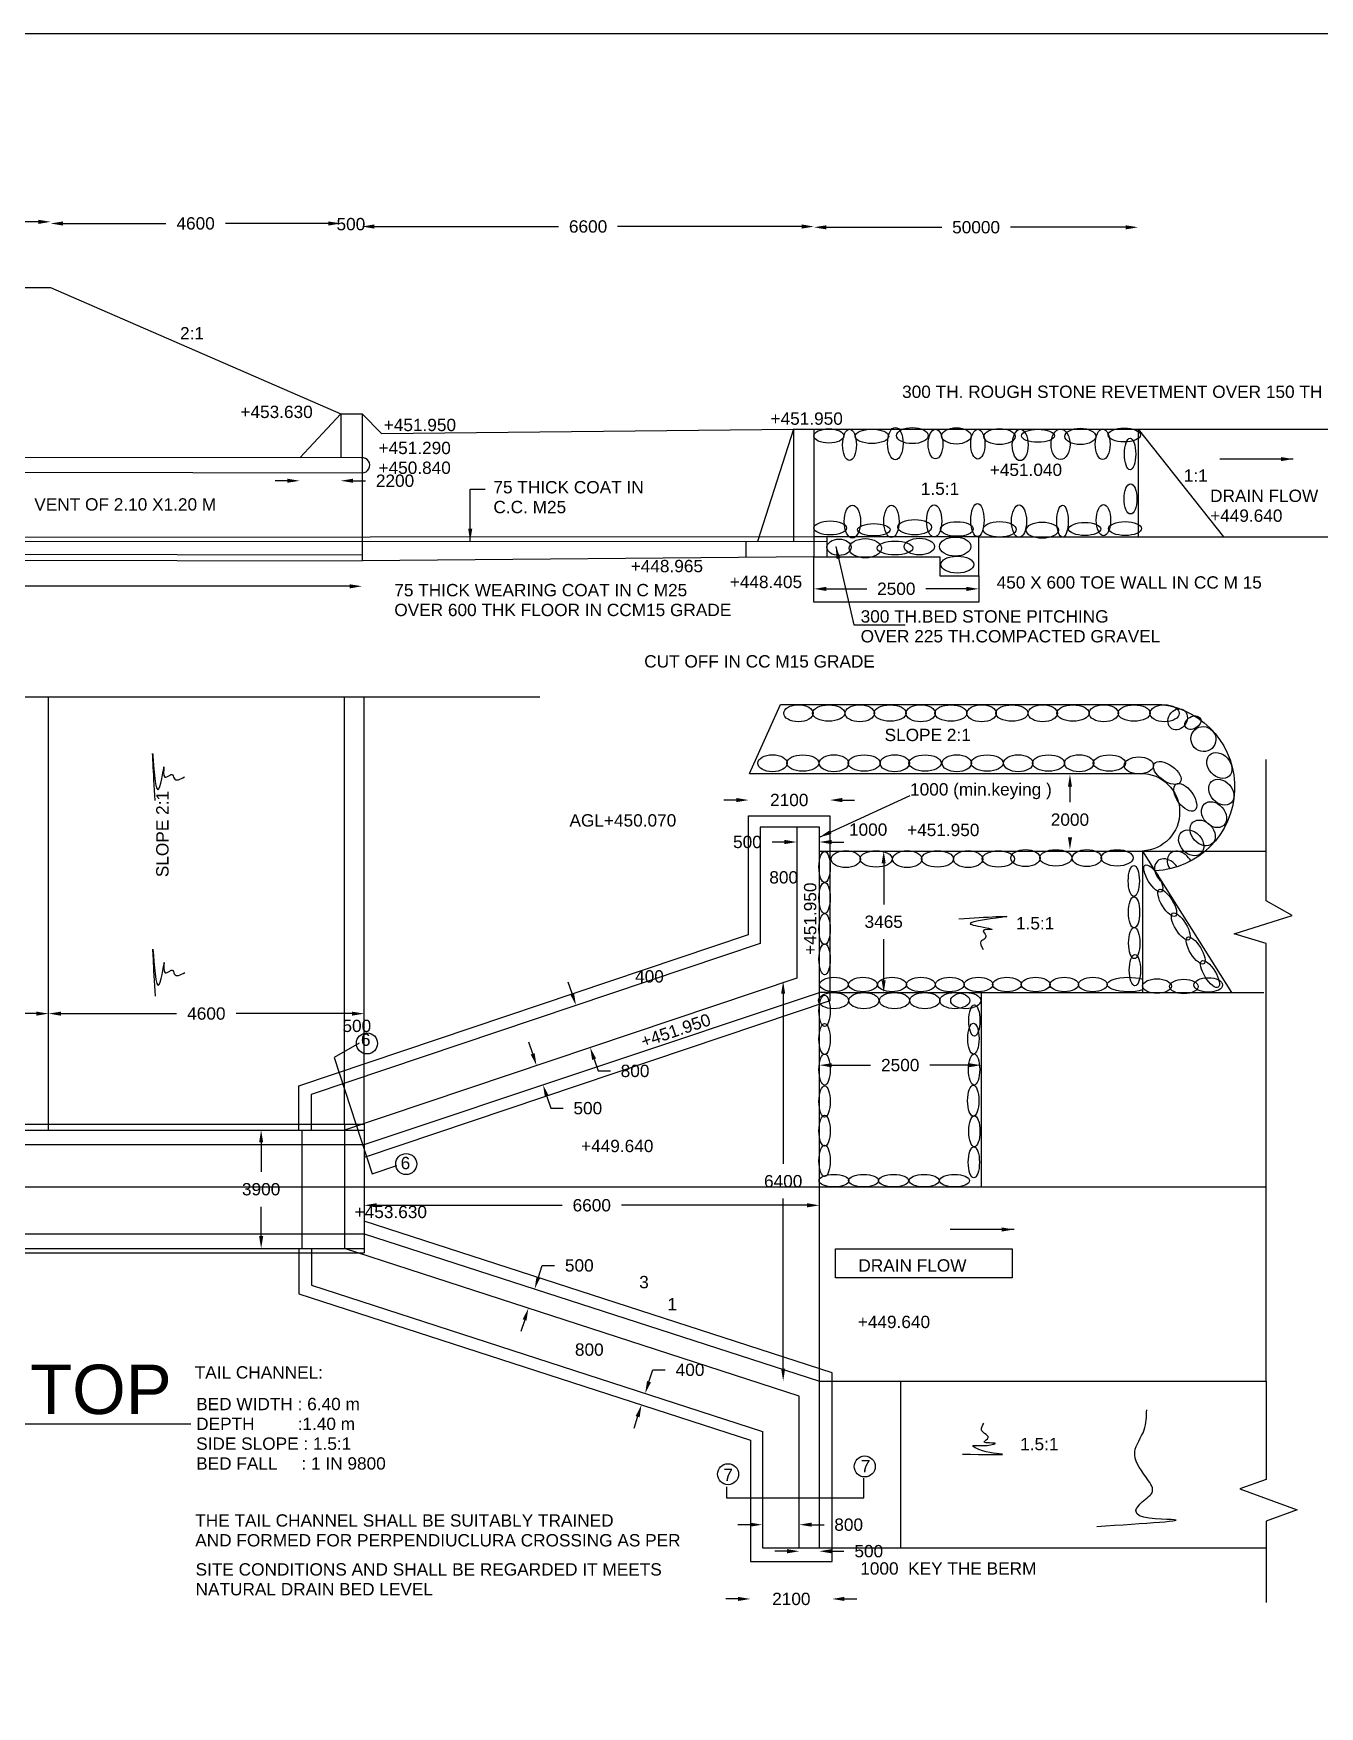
# Model space of a CAD drawing. Header units: inches. Extents: x 13 to 6403, y 6 to 3106.
# Drawn here: x 33.8 to 44.22, y 19.12 to 32.68 of the extents above; entities that cross this region are included whole.
import ezdxf

# ---------------------------------------------------------------- set-up
doc = ezdxf.new("R2010")
doc.units = ezdxf.units.IN
doc.header["$MEASUREMENT"] = 0
doc.styles.get("Standard").update_dxf_attribs({"font": 'arial.ttf', "height": 0.1})
doc.dimstyles.get("Standard").update_dxf_attribs({"dimtxt": 0.1, "dimasz": 0.1, "dimexe": 0.18, "dimexo": 0.0625, "dimgap": 0.09, "dimtad": 0, "dimtih": 1, "dimtoh": 1, "dimdec": 4, "dimzin": 0, "dimdsep": 46, "dimtxsty": 'Standard', "dimcen": 0, "dimse1": 1, "dimse2": 1, "dimadec": 0, "dimazin": 0, "dimtfac": 1, "dimtdec": 4, "dimtofl": 0, "dimtmove": 0, "dimatfit": 3, "dimfxl": 1, "dimtolj": 1, "dimtzin": 0, "dimarcsym": 0})

# ---------------------------------------------------------------- blocks, each defined once
blk = doc.blocks.new('*D58')
at = {"color": 0, "lineweight": -2, "transparency": 16777216}
for p, q in [((31.848, 24.734), (32.594, 24.734)), ((33.819, 24.734), (33.073, 24.734))]:
    blk.add_line(p, q, dxfattribs=at)
at = {"color": 0, "transparency": 16777216}
for points in [[(31.848, 24.75), (31.848, 24.717), (31.748, 24.734)], [(33.819, 24.75), (33.819, 24.717), (33.919, 24.734)]]:
    blk.add_solid(points, dxfattribs=at)
at = {"layer": 'Defpoints', "color": 0, "transparency": 16777216}
for p in [(31.748, 24.734), (33.919, 24.734), (33.919, 24.734)]:
    blk.add_point(p, dxfattribs=at)
at = {"color": 0, "transparency": 16777216, "insert": (32.833, 24.734), "char_height": 0.1, "attachment_point": 5}
blk.add_mtext('\\A1;8925', dxfattribs=at)
blk = doc.blocks.new('*D59')
at = {"color": 0, "lineweight": -2, "transparency": 16777216}
for p, q in [((34.019, 24.734), (34.957, 24.734)), ((36.378, 24.734), (35.439, 24.734))]:
    blk.add_line(p, q, dxfattribs=at)
at = {"color": 0, "transparency": 16777216}
for points in [[(34.019, 24.75), (34.019, 24.717), (33.919, 24.734)], [(36.378, 24.75), (36.378, 24.717), (36.478, 24.734)]]:
    blk.add_solid(points, dxfattribs=at)
at = {"layer": 'Defpoints', "color": 0, "transparency": 16777216}
for p in [(33.919, 24.734), (36.478, 24.734), (36.478, 24.734)]:
    blk.add_point(p, dxfattribs=at)
at = {"color": 0, "transparency": 16777216, "insert": (35.198, 24.734), "char_height": 0.1, "attachment_point": 5}
blk.add_mtext('\\A1;4600', dxfattribs=at)
blk = doc.blocks.new('*D60')
at = {"layer": 'Defpoints', "color": 0, "transparency": 16777216}
for p in [(36.317, 24.634), (36.478, 24.634), (36.478, 24.634)]:
    blk.add_point(p, dxfattribs=at)
at = {"color": 0, "transparency": 16777216, "insert": (36.418, 24.634), "char_height": 0.1, "attachment_point": 5}
blk.add_mtext('\\A1;500', dxfattribs=at)
blk = doc.blocks.new('*D61')
at = {"color": 0, "lineweight": -2, "transparency": 16777216}
for p, q in [((39.885, 26.125), (39.785, 26.125)), ((40.268, 26.125), (40.368, 26.125))]:
    blk.add_line(p, q, dxfattribs=at)
at = {"color": 0, "transparency": 16777216}
for points in [[(39.885, 26.142), (39.885, 26.108), (39.985, 26.125)], [(40.268, 26.142), (40.268, 26.108), (40.168, 26.125)]]:
    blk.add_solid(points, dxfattribs=at)
at = {"layer": 'Defpoints', "color": 0, "transparency": 16777216}
for p in [(39.985, 26.142), (40.168, 26.142), (40.168, 26.125)]:
    blk.add_point(p, dxfattribs=at)
at = {"color": 0, "transparency": 16777216, "insert": (39.585, 26.125), "char_height": 0.1, "attachment_point": 5}
blk.add_mtext('\\A1;500', dxfattribs=at)
blk = doc.blocks.new('*D62')
at = {"layer": 'Defpoints', "color": 0, "transparency": 16777216}
for p in [(39.69, 25.838), (39.985, 25.838), (39.985, 25.838)]:
    blk.add_point(p, dxfattribs=at)
at = {"color": 0, "transparency": 16777216, "insert": (39.879, 25.838), "char_height": 0.1, "attachment_point": 5}
blk.add_mtext('\\A1;800', dxfattribs=at)
blk = doc.blocks.new('*D63')
at = {"color": 0, "lineweight": -2, "transparency": 16777216}
for p, q in [((38.163, 24.896), (38.132, 24.99)), ((38.342, 24.364), (38.374, 24.269)), ((38.374, 24.269), (38.474, 24.269))]:
    blk.add_line(p, q, dxfattribs=at)
at = {"color": 0, "transparency": 16777216}
for points in [[(38.179, 24.901), (38.148, 24.89), (38.195, 24.801)], [(38.358, 24.37), (38.326, 24.359), (38.31, 24.459)]]:
    blk.add_solid(points, dxfattribs=at)
at = {"layer": 'Defpoints', "color": 0, "transparency": 16777216}
for p in [(38.195, 24.801), (38.31, 24.459), (38.31, 24.459)]:
    blk.add_point(p, dxfattribs=at)
at = {"color": 0, "transparency": 16777216, "insert": (38.674, 24.269), "char_height": 0.1, "attachment_point": 5}
blk.add_mtext('\\A1;800', dxfattribs=at)
blk = doc.blocks.new('*D64')
at = {"color": 0, "lineweight": -2, "transparency": 16777216}
for p, q in [((37.844, 24.408), (37.812, 24.503)), ((37.959, 24.062), (37.991, 23.967)), ((37.991, 23.967), (38.091, 23.967))]:
    blk.add_line(p, q, dxfattribs=at)
at = {"color": 0, "transparency": 16777216}
for points in [[(37.86, 24.413), (37.828, 24.403), (37.875, 24.313)], [(37.975, 24.067), (37.943, 24.057), (37.928, 24.157)]]:
    blk.add_solid(points, dxfattribs=at)
at = {"layer": 'Defpoints', "color": 0, "transparency": 16777216}
for p in [(37.875, 24.313), (37.928, 24.157), (37.928, 24.157)]:
    blk.add_point(p, dxfattribs=at)
at = {"color": 0, "transparency": 16777216, "insert": (38.291, 23.967), "char_height": 0.1, "attachment_point": 5}
blk.add_mtext('\\A1;500', dxfattribs=at)
blk = doc.blocks.new('*D65')
at = {"color": 0, "lineweight": -2, "transparency": 16777216}
for p, q in [((37.891, 22.597), (37.921, 22.692)), ((37.921, 22.692), (38.021, 22.692)), ((37.779, 22.251), (37.748, 22.156))]:
    blk.add_line(p, q, dxfattribs=at)
at = {"color": 0, "transparency": 16777216}
for points in [[(37.875, 22.602), (37.906, 22.592), (37.86, 22.502)], [(37.763, 22.256), (37.794, 22.246), (37.809, 22.346)]]:
    blk.add_solid(points, dxfattribs=at)
at = {"layer": 'Defpoints', "color": 0, "transparency": 16777216}
for p in [(37.86, 22.502), (37.86, 22.502), (37.809, 22.346)]:
    blk.add_point(p, dxfattribs=at)
at = {"color": 0, "transparency": 16777216, "insert": (38.222, 22.692), "char_height": 0.1, "attachment_point": 5}
blk.add_mtext('\\A1;500', dxfattribs=at)
blk = doc.blocks.new('*D66')
at = {"color": 0, "lineweight": -2, "transparency": 16777216}
for p, q in [((38.787, 21.75), (38.818, 21.846)), ((38.818, 21.846), (38.918, 21.846)), ((38.695, 21.467), (38.664, 21.371))]:
    blk.add_line(p, q, dxfattribs=at)
at = {"color": 0, "transparency": 16777216}
for points in [[(38.771, 21.756), (38.803, 21.745), (38.756, 21.655)], [(38.679, 21.472), (38.711, 21.461), (38.726, 21.562)]]:
    blk.add_solid(points, dxfattribs=at)
at = {"layer": 'Defpoints', "color": 0, "transparency": 16777216}
for p in [(38.756, 21.655), (38.756, 21.655), (38.726, 21.562)]:
    blk.add_point(p, dxfattribs=at)
at = {"color": 0, "transparency": 16777216, "insert": (39.12, 21.846), "char_height": 0.1, "attachment_point": 5}
blk.add_mtext('\\A1;400', dxfattribs=at)
blk = doc.blocks.new('*D67')
at = {"color": 0, "lineweight": -2, "transparency": 16777216}
for p, q in [((39.606, 20.591), (39.506, 20.591)), ((40.106, 20.591), (40.206, 20.591))]:
    blk.add_line(p, q, dxfattribs=at)
at = {"color": 0, "transparency": 16777216}
for points in [[(39.606, 20.608), (39.606, 20.575), (39.706, 20.591)], [(40.106, 20.608), (40.106, 20.575), (40.006, 20.591)]]:
    blk.add_solid(points, dxfattribs=at)
at = {"layer": 'Defpoints', "color": 0, "transparency": 16777216}
for p in [(39.706, 20.591), (40.006, 20.591), (40.006, 20.591)]:
    blk.add_point(p, dxfattribs=at)
at = {"color": 0, "transparency": 16777216, "insert": (40.406, 20.591), "char_height": 0.1, "attachment_point": 5}
blk.add_mtext('\\A1;800', dxfattribs=at)
blk = doc.blocks.new('*D68')
at = {"color": 0, "lineweight": -2, "transparency": 16777216}
for p, q in [((39.906, 20.376), (39.806, 20.376)), ((40.268, 20.376), (40.368, 20.376))]:
    blk.add_line(p, q, dxfattribs=at)
at = {"color": 0, "transparency": 16777216}
for points in [[(39.906, 20.393), (39.906, 20.359), (40.006, 20.376)], [(40.268, 20.393), (40.268, 20.359), (40.168, 20.376)]]:
    blk.add_solid(points, dxfattribs=at)
at = {"layer": 'Defpoints', "color": 0, "transparency": 16777216}
for p in [(40.006, 20.404), (40.168, 20.404), (40.168, 20.376)]:
    blk.add_point(p, dxfattribs=at)
at = {"color": 0, "transparency": 16777216, "insert": (40.569, 20.376), "char_height": 0.1, "attachment_point": 5}
blk.add_mtext('\\A1;500', dxfattribs=at)
blk = doc.blocks.new('*D69')
at = {"color": 0, "lineweight": -2, "transparency": 16777216}
for p, q in [((39.509, 19.989), (39.409, 19.989)), ((40.372, 19.989), (40.472, 19.989))]:
    blk.add_line(p, q, dxfattribs=at)
at = {"color": 0, "transparency": 16777216}
for points in [[(39.509, 20.006), (39.509, 19.973), (39.609, 19.989)], [(40.372, 20.006), (40.372, 19.973), (40.272, 19.989)]]:
    blk.add_solid(points, dxfattribs=at)
at = {"layer": 'Defpoints', "color": 0, "transparency": 16777216}
for p in [(39.609, 20.293), (40.272, 20.293), (40.272, 19.989)]:
    blk.add_point(p, dxfattribs=at)
at = {"color": 0, "transparency": 16777216, "insert": (39.941, 19.989), "char_height": 0.1, "attachment_point": 5}
blk.add_mtext('\\A1;2100', dxfattribs=at)
blk = doc.blocks.new('*D80')
at = {"color": 0, "lineweight": -2, "transparency": 16777216}
for p, q in [((40.268, 24.316), (40.584, 24.316)), ((41.379, 24.316), (41.064, 24.316))]:
    blk.add_line(p, q, dxfattribs=at)
at = {"color": 0, "transparency": 16777216}
for points in [[(40.268, 24.332), (40.268, 24.299), (40.168, 24.316)], [(41.379, 24.332), (41.379, 24.299), (41.479, 24.316)]]:
    blk.add_solid(points, dxfattribs=at)
at = {"layer": 'Defpoints', "color": 0, "transparency": 16777216}
for p in [(40.168, 24.316), (41.479, 24.316), (41.479, 24.316)]:
    blk.add_point(p, dxfattribs=at)
at = {"color": 0, "transparency": 16777216, "insert": (40.824, 24.316), "char_height": 0.1, "attachment_point": 5}
blk.add_mtext('\\A1;2500', dxfattribs=at)
blk = doc.blocks.new('*D81')
at = {"color": 0, "lineweight": -2, "transparency": 16777216}
for p, q in [((40.69, 25.952), (40.69, 25.619)), ((40.69, 25.004), (40.69, 25.337))]:
    blk.add_line(p, q, dxfattribs=at)
at = {"color": 0, "transparency": 16777216}
for points in [[(40.673, 25.952), (40.706, 25.952), (40.69, 26.052)], [(40.673, 25.004), (40.706, 25.004), (40.69, 24.904)]]:
    blk.add_solid(points, dxfattribs=at)
at = {"layer": 'Defpoints', "color": 0, "transparency": 16777216}
for p in [(40.692, 26.052), (40.69, 24.904), (40.692, 24.904)]:
    blk.add_point(p, dxfattribs=at)
at = {"color": 0, "transparency": 16777216, "insert": (40.69, 25.478), "char_height": 0.1, "attachment_point": 5}
blk.add_mtext('\\A1;3465', dxfattribs=at)
blk = doc.blocks.new('*D82')
at = {"layer": 'Defpoints', "color": 0, "transparency": 16777216}
for p in [(40.168, 26.244), (40.168, 26.052), (40.564, 26.052)]:
    blk.add_point(p, dxfattribs=at)
at = {"color": 0, "transparency": 16777216, "insert": (40.564, 26.225), "char_height": 0.1, "attachment_point": 5}
blk.add_mtext('\\A1;1000', dxfattribs=at)
blk = doc.blocks.new('*D83')
at = {"color": 0, "lineweight": -2, "transparency": 16777216}
for p, q in [((39.494, 26.465), (39.394, 26.465)), ((40.354, 26.465), (40.454, 26.465))]:
    blk.add_line(p, q, dxfattribs=at)
at = {"color": 0, "transparency": 16777216}
for points in [[(39.494, 26.482), (39.494, 26.448), (39.594, 26.465)], [(40.354, 26.482), (40.354, 26.448), (40.254, 26.465)]]:
    blk.add_solid(points, dxfattribs=at)
at = {"layer": 'Defpoints', "color": 0, "transparency": 16777216}
for p in [(40.254, 26.465), (39.594, 26.336), (40.254, 26.336)]:
    blk.add_point(p, dxfattribs=at)
at = {"color": 0, "transparency": 16777216, "insert": (39.924, 26.465), "char_height": 0.1, "attachment_point": 5}
blk.add_mtext('\\A1;2100', dxfattribs=at)
blk = doc.blocks.new('*D84')
at = {"color": 0, "lineweight": -2, "transparency": 16777216}
for p, q in [((40.224, 28.177), (40.552, 28.177)), ((41.361, 28.177), (41.032, 28.177))]:
    blk.add_line(p, q, dxfattribs=at)
at = {"color": 0, "transparency": 16777216}
for points in [[(40.224, 28.193), (40.224, 28.16), (40.124, 28.177)], [(41.361, 28.193), (41.361, 28.16), (41.461, 28.177)]]:
    blk.add_solid(points, dxfattribs=at)
at = {"layer": 'Defpoints', "color": 0, "transparency": 16777216}
for p in [(41.461, 28.177), (40.124, 28.07), (41.461, 28.07)]:
    blk.add_point(p, dxfattribs=at)
at = {"color": 0, "transparency": 16777216, "insert": (40.792, 28.177), "char_height": 0.1, "attachment_point": 5}
blk.add_mtext('\\A1;2500', dxfattribs=at)
blk = doc.blocks.new('*D85')
at = {"color": 0, "lineweight": -2, "transparency": 16777216}
for p, q in [((35.855, 29.053), (35.755, 29.053)), ((36.388, 29.053), (36.488, 29.053))]:
    blk.add_line(p, q, dxfattribs=at)
at = {"color": 0, "transparency": 16777216}
for points in [[(35.855, 29.07), (35.855, 29.037), (35.955, 29.053)], [(36.388, 29.07), (36.388, 29.037), (36.288, 29.053)]]:
    blk.add_solid(points, dxfattribs=at)
at = {"layer": 'Defpoints', "color": 0, "transparency": 16777216}
for p in [(35.955, 29.24), (36.288, 29.24), (36.288, 29.053)]:
    blk.add_point(p, dxfattribs=at)
at = {"color": 0, "transparency": 16777216, "insert": (36.728, 29.053), "char_height": 0.1, "attachment_point": 5}
blk.add_mtext('\\A1;2200', dxfattribs=at)
blk = doc.blocks.new('*D100')
at = {"color": 0, "lineweight": -2, "transparency": 16777216}
for p, q in [((31.423, 31.152), (32.389, 31.152)), ((33.835, 31.152), (32.869, 31.152))]:
    blk.add_line(p, q, dxfattribs=at)
at = {"color": 0, "transparency": 16777216}
for points in [[(31.423, 31.169), (31.423, 31.135), (31.323, 31.152)], [(33.835, 31.169), (33.835, 31.135), (33.935, 31.152)]]:
    blk.add_solid(points, dxfattribs=at)
at = {"layer": 'Defpoints', "color": 0, "transparency": 16777216}
for p in [(33.935, 31.152), (31.323, 30.614), (33.935, 30.62)]:
    blk.add_point(p, dxfattribs=at)
at = {"color": 0, "transparency": 16777216, "insert": (32.629, 31.152), "char_height": 0.1, "attachment_point": 5}
blk.add_mtext('\\A1;8925', dxfattribs=at)
blk = doc.blocks.new('*D101')
at = {"color": 0, "lineweight": -2, "transparency": 16777216}
for p, q in [((34.035, 31.139), (34.87, 31.139)), ((36.188, 31.139), (35.353, 31.139))]:
    blk.add_line(p, q, dxfattribs=at)
at = {"color": 0, "transparency": 16777216}
for points in [[(34.035, 31.155), (34.035, 31.122), (33.935, 31.139)], [(36.188, 31.155), (36.188, 31.122), (36.288, 31.139)]]:
    blk.add_solid(points, dxfattribs=at)
at = {"layer": 'Defpoints', "color": 0, "transparency": 16777216}
for p in [(36.288, 31.139), (33.935, 30.62), (36.288, 29.595)]:
    blk.add_point(p, dxfattribs=at)
at = {"color": 0, "transparency": 16777216, "insert": (35.111, 31.139), "char_height": 0.1, "attachment_point": 5}
blk.add_mtext('\\A1;4600', dxfattribs=at)
blk = doc.blocks.new('*D102')
at = {"layer": 'Defpoints', "color": 0, "transparency": 16777216}
for p in [(36.461, 31.133), (36.288, 29.595), (36.461, 29.595)]:
    blk.add_point(p, dxfattribs=at)
at = {"color": 0, "transparency": 16777216, "insert": (36.37, 31.133), "char_height": 0.1, "attachment_point": 5}
blk.add_mtext('\\A1;500', dxfattribs=at)
blk = doc.blocks.new('*D103')
at = {"color": 0, "lineweight": -2, "transparency": 16777216}
for p, q in [((36.561, 31.114), (38.053, 31.114)), ((40.024, 31.114), (38.532, 31.114))]:
    blk.add_line(p, q, dxfattribs=at)
at = {"color": 0, "transparency": 16777216}
for points in [[(36.561, 31.131), (36.561, 31.097), (36.461, 31.114)], [(40.024, 31.131), (40.024, 31.097), (40.124, 31.114)]]:
    blk.add_solid(points, dxfattribs=at)
at = {"layer": 'Defpoints', "color": 0, "transparency": 16777216}
for p in [(40.124, 31.114), (36.461, 29.595), (40.124, 29.47)]:
    blk.add_point(p, dxfattribs=at)
at = {"color": 0, "transparency": 16777216, "insert": (38.293, 31.114), "char_height": 0.1, "attachment_point": 5}
blk.add_mtext('\\A1;6600', dxfattribs=at)
blk = doc.blocks.new('*D104')
at = {"color": 0, "lineweight": -2, "transparency": 16777216}
for p, q in [((40.224, 31.108), (41.161, 31.108)), ((42.653, 31.108), (41.717, 31.108))]:
    blk.add_line(p, q, dxfattribs=at)
at = {"color": 0, "transparency": 16777216}
for points in [[(40.224, 31.124), (40.224, 31.091), (40.124, 31.108)], [(42.653, 31.124), (42.653, 31.091), (42.753, 31.108)]]:
    blk.add_solid(points, dxfattribs=at)
at = {"layer": 'Defpoints', "color": 0, "transparency": 16777216}
for p in [(42.753, 31.108), (40.124, 29.47), (42.753, 29.47)]:
    blk.add_point(p, dxfattribs=at)
at = {"color": 0, "transparency": 16777216, "insert": (41.439, 31.108), "char_height": 0.1, "attachment_point": 5}
blk.add_mtext('\\A1;50000', dxfattribs=at)
blk = doc.blocks.new('*D114')
at = {"color": 0, "lineweight": -2, "transparency": 16777216}
for p, q in [((20.067, 28.198), (27.934, 28.198)), ((36.361, 28.198), (28.495, 28.198))]:
    blk.add_line(p, q, dxfattribs=at)
at = {"color": 0, "transparency": 16777216}
for points in [[(20.067, 28.214), (20.067, 28.181), (19.967, 28.198)], [(36.361, 28.214), (36.361, 28.181), (36.461, 28.198)]]:
    blk.add_solid(points, dxfattribs=at)
at = {"layer": 'Defpoints', "color": 0, "transparency": 16777216}
for p in [(19.967, 28.393), (36.461, 28.45), (36.461, 28.198)]:
    blk.add_point(p, dxfattribs=at)
at = {"color": 0, "transparency": 16777216, "insert": (28.214, 28.198), "char_height": 0.1, "attachment_point": 5}
blk.add_mtext('\\A1;49185', dxfattribs=at)
blk = doc.blocks.new('*D124')
at = {"color": 0, "lineweight": -2, "transparency": 16777216}
for p, q in [((35.642, 23.69), (35.642, 23.451)), ((35.642, 22.93), (35.642, 23.169))]:
    blk.add_line(p, q, dxfattribs=at)
at = {"color": 0, "transparency": 16777216}
for points in [[(35.626, 23.69), (35.659, 23.69), (35.642, 23.79)], [(35.626, 22.93), (35.659, 22.93), (35.642, 22.83)]]:
    blk.add_solid(points, dxfattribs=at)
at = {"layer": 'Defpoints', "color": 0, "transparency": 16777216}
for p in [(35.733, 23.79), (35.642, 22.83), (35.733, 22.83)]:
    blk.add_point(p, dxfattribs=at)
at = {"color": 0, "transparency": 16777216, "insert": (35.642, 23.31), "char_height": 0.1, "attachment_point": 5}
blk.add_mtext('\\A1;3900', dxfattribs=at)
blk = doc.blocks.new('*D125')
at = {"layer": 'Defpoints', "color": 0, "transparency": 16777216}
for p in [(38.668, 25.063), (38.697, 24.97), (38.791, 24.97)]:
    blk.add_point(p, dxfattribs=at)
at = {"color": 0, "transparency": 16777216, "insert": (38.791, 25.035), "char_height": 0.1, "attachment_point": 5}
blk.add_mtext('\\A1;400', dxfattribs=at)
blk = doc.blocks.new('*D127')
at = {"color": 0, "lineweight": -2, "transparency": 16777216}
for p, q in [((39.875, 24.895), (39.875, 23.516)), ((39.875, 21.856), (39.875, 23.234))]:
    blk.add_line(p, q, dxfattribs=at)
at = {"color": 0, "transparency": 16777216}
for points in [[(39.858, 24.895), (39.891, 24.895), (39.875, 24.995)], [(39.858, 21.856), (39.891, 21.856), (39.875, 21.756)]]:
    blk.add_solid(points, dxfattribs=at)
at = {"layer": 'Defpoints', "color": 0, "transparency": 16777216}
for p in [(39.906, 24.995), (39.875, 21.756), (39.906, 21.756)]:
    blk.add_point(p, dxfattribs=at)
at = {"color": 0, "transparency": 16777216, "insert": (39.875, 23.375), "char_height": 0.1, "attachment_point": 5}
blk.add_mtext('\\A1;6400', dxfattribs=at)
blk = doc.blocks.new('*D128')
at = {"color": 0, "lineweight": -2, "transparency": 16777216}
for p, q in [((36.578, 23.18), (38.084, 23.18)), ((40.068, 23.18), (38.563, 23.18))]:
    blk.add_line(p, q, dxfattribs=at)
at = {"color": 0, "transparency": 16777216}
for points in [[(36.578, 23.197), (36.578, 23.163), (36.478, 23.18)], [(40.068, 23.197), (40.068, 23.163), (40.168, 23.18)]]:
    blk.add_solid(points, dxfattribs=at)
at = {"layer": 'Defpoints', "color": 0, "transparency": 16777216}
for p in [(36.478, 23.33), (40.168, 23.33), (40.168, 23.18)]:
    blk.add_point(p, dxfattribs=at)
at = {"color": 0, "transparency": 16777216, "insert": (38.323, 23.18), "char_height": 0.1, "attachment_point": 5}
blk.add_mtext('\\A1;6600', dxfattribs=at)
blk = doc.blocks.new('*D129')
at = {"color": 0, "lineweight": -2, "transparency": 16777216}
for p, q in [((42.2, 26.573), (42.2, 26.447)), ((42.2, 26.163), (42.2, 26.165))]:
    blk.add_line(p, q, dxfattribs=at)
at = {"color": 0, "transparency": 16777216}
for points in [[(42.184, 26.573), (42.217, 26.573), (42.2, 26.673)], [(42.184, 26.163), (42.217, 26.163), (42.2, 26.063)]]:
    blk.add_solid(points, dxfattribs=at)
at = {"layer": 'Defpoints', "color": 0, "transparency": 16777216}
for p in [(42.176, 26.673), (42.169, 26.063), (42.2, 26.063)]:
    blk.add_point(p, dxfattribs=at)
at = {"color": 0, "transparency": 16777216, "insert": (42.2, 26.306), "char_height": 0.1, "attachment_point": 5}
blk.add_mtext('\\A1;2000', dxfattribs=at)
blk = doc.blocks.new('*D132')
at = {"layer": 'Defpoints', "color": 0, "transparency": 16777216}
for p in [(38.346, 22.172), (38.234, 21.825), (38.242, 21.822)]:
    blk.add_point(p, dxfattribs=at)
at = {"color": 0, "transparency": 16777216, "insert": (38.303, 22.01), "char_height": 0.1, "attachment_point": 5}
blk.add_mtext('\\A1;800', dxfattribs=at)

msp = doc.modelspace()

# ---------------------------------------------------------------- linework, layer by layer
at = {"color": 0}
for points in [[(59.86272, 5.61483), (12.95865, 5.61483), (12.95865, 32.67904), (59.86272, 32.67904)], [(40.29929, 22.82688), (41.73112, 22.82688), (41.73112, 22.5921), (40.29929, 22.5921)]]:
    msp.add_lwpolyline(points, close=True, dxfattribs=at)
for points in [[(23.77083, 30.63233), (25.78048, 29.26951), (29.27023, 29.26951), (31.32315, 30.614), (31.51054, 30.71362), (31.61212, 30.71362), (31.75913, 30.6203), (33.93489, 30.6203), (36.28813, 29.59531), (36.46083, 29.59531), (36.61904, 29.43634), (39.95814, 29.47013), (40.12428, 29.47013), (44.41776, 29.47013), (44.41776, 29.62424)], [(41.46072, 28.59978), (40.12428, 28.59978), (18.5327, 28.58314), (18.5327, 29.34414), (16.68881, 29.34414), (16.19241, 30.11048), (13.34148, 30.11048)], [(36.28808, 29.59531), (35.95505, 29.23988)], [(36.28813, 29.59531), (36.28808, 29.23983)], [(36.46083, 29.59531), (36.46094, 28.40495)], [(39.95814, 29.47013), (39.66776, 28.56038)], [(39.95814, 29.47013), (39.95823, 28.56041)], [(40.12428, 29.47013), (40.12428, 28.43704), (41.14487, 28.43704), (41.14487, 28.28327), (41.46072, 28.28327), (41.46072, 28.59978), (44.41199, 28.59978)], [(42.75281, 29.47013), (42.75281, 28.59978)], [(42.75281, 29.47013), (43.44631, 28.59978)], [(40.22937, 28.56043), (19.96743, 28.55861)], [(39.5717, 28.56037), (39.57171, 28.43699)], [(40.22937, 28.59978), (40.22937, 28.43704)], [(36.46094, 28.44983), (19.96743, 28.47848)], [(19.96744, 28.43509), (36.46094, 28.40495)], [(40.12428, 28.43704), (36.46094, 28.40495)], [(41.46072, 28.28327), (41.46072, 28.07004), (40.12428, 28.07004), (40.12428, 28.43704)], [(18.83087, 27.30057), (22.86327, 27.30057), (22.94783, 27.05596), (23.09431, 27.52224), (23.17435, 27.30057), (24.59093, 27.30057), (24.67356, 27.05139), (24.84517, 27.51398), (24.91932, 27.30057), (27.17768, 27.30057), (27.26796, 27.0396), (27.43489, 27.50541), (27.51783, 27.30057), (32.8719, 27.30057), (32.96458, 27.04566), (33.12875, 27.51571), (33.20165, 27.30057), (37.90286, 27.30057)], [(33.91873, 23.79048), (33.91873, 27.30057)], [(36.31713, 23.8391), (36.31713, 27.30057)], [(36.47793, 23.8391), (36.47793, 27.30057)], [(43.79212, 21.75497), (43.79212, 25.30284), (43.53103, 25.38188), (44.00149, 25.52888), (43.79212, 25.64814), (43.79212, 26.79443)], [(35.94851, 23.79048), (35.94851, 24.14739), (39.5937, 25.37476), (39.5937, 26.33584), (40.25388, 26.33584), (40.25388, 24.90398), (40.16839, 24.90398)], [(40.16839, 22.28328), (40.16839, 26.24397), (39.68961, 26.24397), (39.68961, 25.30341), (36.04885, 24.07897), (36.04885, 23.79048)], [(39.98537, 26.24397), (39.98537, 25.02125), (36.31713, 23.79048)], [(40.16839, 26.05189), (43.79212, 26.05189)], [(42.78829, 26.05189), (42.78829, 24.90398)], [(42.78829, 26.05189), (43.5105, 24.90398)], [(36.47793, 23.67327), (40.16839, 24.90398)], [(40.25388, 24.90398), (40.25388, 24.83824), (36.47793, 23.56883)], [(40.25388, 24.90398), (43.77223, 24.90398)], [(41.47908, 24.90398), (41.47908, 23.33038)], [(36.43642, 24.49541), (36.23372, 24.37929), (36.54255, 23.43626), (36.74368, 23.50213)], [(19.95864, 23.79048), (19.95864, 23.8391), (36.47793, 23.8391)], [(20.38925, 23.79048), (36.47793, 23.79048)], [(35.97161, 23.79048), (35.97161, 22.83005)], [(36.31713, 23.8391), (36.31713, 22.83005)], [(36.47793, 23.8391), (36.47793, 22.79533)], [(19.95864, 23.67327), (36.47793, 23.67327)], [(14.09443, 23.33038), (43.78532, 23.33038)], [(19.95864, 22.94905), (36.47793, 22.94905)], [(35.94839, 22.83005), (35.94839, 22.46136), (39.60943, 21.27542), (39.60943, 20.2925), (40.27202, 20.2925), (40.27202, 21.82085), (36.47793, 23.05215)], [(36.47793, 22.94905), (40.16839, 21.75497), (43.79212, 21.75497), (43.79212, 20.95665), (43.5783, 20.88262), (44.04267, 20.71144), (43.79212, 20.61845), (43.79212, 19.96137)], [(19.95864, 22.79533), (36.47793, 22.79533)], [(20.38892, 22.83005), (36.47793, 22.83005)], [(36.05166, 22.83005), (36.05166, 22.53193), (39.70647, 21.34718), (39.70647, 20.40433), (40.93195, 20.40433)], [(40.00582, 20.40433), (40.00582, 21.63332), (36.31713, 22.83005)], [(40.16839, 20.40433), (40.16839, 22.28328)], [(40.82702, 21.75497), (40.82702, 20.40433)], [(39.41487, 20.89731), (39.41487, 20.80959), (40.52832, 20.80959), (40.52832, 20.96755)], [(40.93195, 20.40433), (43.79212, 20.40433)]]:
    msp.add_lwpolyline(points, dxfattribs=at)
for points in [[(23.64271, 30.63233), (23.64271, 30.61012), (23.74442, 30.61012), (25.75582, 29.24142), (19.97929, 29.2678, 1.01499296), (19.98049, 29.15059), (36.46156, 29.11772, 1.04934446), (36.45592, 29.23981), (25.75582, 29.24142)], [(39.6006, 26.6815), (39.85435, 27.24083), (42.94524, 27.24083, -0.91471033), (42.88975, 25.89063, -0.92104512)], [(39.6006, 26.6815), (42.77464, 26.6815, -0.9785417), (42.78829, 26.05189, 46.09659013)]]:
    msp.add_lwpolyline(points, format="xyb", dxfattribs=at)
for centre in [(36.50025, 24.4924), (36.81829, 23.51447), (39.42809, 21.00052), (40.53621, 21.06304)]:
    msp.add_circle(centre, 0.08526, dxfattribs=at)
for centre, major_axis, ratio in [((40.24533, 29.41652), (-0.12105, 0), 0.47958989), ((40.41267, 29.34378), (0, 0.12635), 0.44088307), ((40.5947, 29.41342), (-0.13555, 0), 0.4307789), ((40.78424, 29.35486), (0, 0.13101), 0.48040919), ((40.92245, 29.41908), (-0.12921, 0), 0.50248756), ((41.10984, 29.3502), (0, 0.11993), 0.49660502), ((41.27926, 29.41675), (-0.11987, 0), 0.54953875), ((41.45313, 29.34956), (0, 0.12057), 0.47795735), ((41.62891, 29.41154), (-0.12635, 0), 0.51158267), ((41.79693, 29.34317), (0, 0.12696), 0.50427638), ((41.94093, 29.41787), (-0.13372, 0), 0.39414699), ((42.12351, 29.34851), (0, 0.12331), 0.62500732), ((42.28421, 29.41273), (-0.126, 0), 0.52040816), ((42.46549, 29.34915), (0, 0.12395), 0.4874982), ((42.64034, 29.42429), (-0.13114, 0), 0.43137255), ((42.68791, 29.26951), (0, 0.12781), 0.35679358), ((42.69095, 28.90591), (0, 0.1221), 0.43012685), ((40.43596, 28.72227), (0, 0.13313), 0.49701509), ((40.7527, 28.72375), (0, 0.13153), 0.47321447), ((41.09901, 28.72694), (0, 0.13153), 0.46669962), ((41.45009, 28.73491), (0, 0.13472), 0.3964551), ((41.78717, 28.72532), (0, 0.13153), 0.46668498), ((42.13985, 28.72532), (0, 0.12994), 0.36196831), ((42.47179, 28.73329), (0, 0.12675), 0.45911591), ((40.25642, 28.67045), (0.13166, 0), 0.43021056), ((40.61066, 28.65599), (-0.13246, 0), 0.37357438), ((40.94181, 28.67671), (0.13645, 0), 0.45568724), ((41.28413, 28.66237), (-0.13246, 0), 0.44576559), ((41.62997, 28.65915), (0.13485, 0), 0.46740555), ((41.97548, 28.65277), (-0.13086, 0), 0.5000614), ((42.32019, 28.66234), (0.13086, 0), 0.40239484), ((42.64721, 28.66557), (0.13391, 0), 0.41986986), ((40.32807, 28.51381), (-0.0983, 0), 0.67350609), ((40.5407, 28.50579), (-0.13039, 0), 0.6000493), ((40.78142, 28.5078), (-0.14444, 0), 0.3888178), ((40.97901, 28.51982), (-0.12337, 0), 0.54471439), ((41.26988, 28.51982), (-0.12739, 0), 0.60625749), ((41.28693, 28.37353), (-0.13441, 0), 0.50738327), ((39.99836, 27.16818), (-0.11889, 0), 0.57975128), ((40.24391, 27.16991), (-0.13009, 0), 0.50994441), ((40.49633, 27.16818), (-0.11889, 0), 0.57975128), ((40.74188, 27.16991), (-0.13009, 0), 0.50994441), ((40.98956, 27.16818), (-0.11889, 0), 0.57975128), ((41.23511, 27.16991), (-0.13009, 0), 0.50994441), ((41.48408, 27.16818), (-0.11889, 0), 0.57975128), ((41.72963, 27.16991), (-0.13009, 0), 0.50994441), ((41.97922, 27.16818), (-0.11889, 0), 0.57975128), ((42.22477, 27.16991), (-0.13009, 0), 0.50994441), ((42.47452, 27.16818), (-0.11889, 0), 0.57975128), ((42.72007, 27.16991), (-0.13009, 0), 0.50994441), ((42.96732, 27.16818), (-0.11889, 0), 0.57975128), ((43.0733, 27.11926), (0.04738, 0.0766), 0.81967299), ((43.1965, 27.09258), (0.06031, 0.03443), 0.71050201), ((43.28179, 26.95916), (-0.07007, 0.07547), 0.97036223), ((43.41201, 26.74499), (-0.07847, 0.08652), 0.75680221), ((39.78837, 26.76321), (-0.11889, 0), 0.57975128), ((40.03391, 26.76493), (-0.13009, 0), 0.50994441), ((40.28634, 26.76321), (-0.11889, 0), 0.57975128), ((40.53188, 26.76493), (-0.13009, 0), 0.50994441), ((40.77957, 26.76321), (-0.11889, 0), 0.57975128), ((41.02511, 26.76493), (-0.13009, 0), 0.50994441), ((41.28282, 26.76321), (-0.11889, 0), 0.57975128), ((41.52837, 26.76493), (-0.13009, 0), 0.50994441), ((41.78079, 26.76321), (-0.11889, 0), 0.57975128), ((42.02634, 26.76493), (-0.13009, 0), 0.50994441), ((42.27402, 26.76321), (-0.11889, 0), 0.57975128), ((42.51957, 26.76493), (-0.13009, 0), 0.50994441), ((42.75862, 26.74587), (-0.11889, 0), 0.57975128), ((42.98867, 26.68476), (-0.10573, 0.0758), 0.50994441), ((43.13498, 26.48683), (-0.07585, 0.10569), 0.50994441), ((43.42747, 26.52882), (-0.07847, 0.08652), 0.75680221), ((43.36874, 26.34663), (-0.07847, 0.08652), 0.75680221), ((43.276, 26.1984), (-0.07847, 0.08652), 0.75680221), ((43.18327, 26.11812), (-0.07847, 0.08652), 0.75680221), ((40.21045, 25.92243), (0, 0.12618), 0.35999771), ((40.38286, 25.98636), (-0.11889, 0), 0.57975128), ((40.6284, 25.98808), (-0.13009, 0), 0.50994441), ((40.88083, 25.98636), (-0.11889, 0), 0.57975128), ((41.12638, 25.98808), (-0.13009, 0), 0.50994441), ((41.37406, 25.98636), (-0.11889, 0), 0.57975128), ((41.6196, 25.98808), (-0.13009, 0), 0.50994441), ((41.83958, 25.99472), (-0.11889, 0), 0.57975128), ((42.08513, 25.99645), (-0.13009, 0), 0.50994441), ((42.33755, 25.99472), (-0.11889, 0), 0.57975128), ((42.5831, 25.99645), (-0.13009, 0), 0.50994441), ((42.71796, 25.80941), (0, 0.12618), 0.35999771), ((42.87552, 25.82956), (-0.06608, 0.10749), 0.35999771), ((40.21045, 25.67152), (0, 0.12618), 0.35999771), ((42.71973, 25.55486), (0, 0.12618), 0.35999771), ((42.98876, 25.63158), (-0.06608, 0.10749), 0.35999771), ((40.21045, 25.41966), (0, 0.12618), 0.35999771), ((43.09867, 25.44003), (-0.06608, 0.10749), 0.35999771), ((42.7215, 25.30562), (0, 0.12618), 0.35999771), ((43.21897, 25.24558), (-0.06608, 0.10749), 0.35999771), ((40.21045, 25.17452), (0, 0.12618), 0.35999771), ((42.7268, 25.08599), (0, 0.12618), 0.35999771), ((43.33576, 25.05467), (-0.06608, 0.10749), 0.35999771), ((40.28647, 24.96964), (-0.11636, 0), 0.50486845), ((40.52148, 24.96964), (-0.11636, 0), 0.50486845), ((40.75759, 24.96964), (-0.11636, 0), 0.50486845), ((40.99145, 24.96964), (-0.11636, 0), 0.50486845), ((41.22567, 24.96964), (-0.11636, 0), 0.50486845), ((41.45841, 24.96964), (-0.11636, 0), 0.50486845), ((41.68928, 24.96964), (-0.11636, 0), 0.50486845), ((41.92202, 24.96964), (-0.11636, 0), 0.50486845), ((42.15397, 24.96964), (-0.11636, 0), 0.50486845), ((42.38558, 24.96964), (-0.11636, 0), 0.50486845), ((42.90578, 24.95726), (-0.11636, 0), 0.50486845), ((43.12341, 24.95373), (-0.11636, 0), 0.50486845), ((43.32158, 24.96611), (-0.11636, 0), 0.50486845), ((40.28313, 24.83924), (-0.12229, 0), 0.53531769), ((40.21045, 24.75655), (0, 0.12618), 0.35999771), ((40.52895, 24.83924), (-0.12229, 0), 0.53531769), ((40.77724, 24.83924), (-0.12229, 0), 0.53531769), ((41.02306, 24.83924), (-0.12229, 0), 0.53531769), ((41.26641, 24.83924), (-0.12229, 0), 0.53531769), ((41.35534, 24.83924), (-0.12229, 0), 0.53531769), ((41.42505, 24.67784), (0, 0.12618), 0.35999771), ((40.21045, 24.52767), (0, 0.12618), 0.35999771), ((41.41779, 24.53102), (0, 0.12618), 0.35999771), ((40.21045, 24.28034), (0, 0.12618), 0.35999771), ((41.42324, 24.28088), (0, 0.12618), 0.35999771), ((40.21045, 24.02193), (0, 0.12618), 0.35999771), ((41.41597, 24.0282), (0, 0.12618), 0.35999771), ((40.21045, 23.78451), (0, 0.12618), 0.35999771), ((41.42505, 23.77987), (0, 0.12618), 0.35999771), ((40.21045, 23.54087), (0, 0.12618), 0.35999771), ((41.42086, 23.52846), (0, 0.12618), 0.35999771), ((40.28689, 23.37996), (-0.12137, 0), 0.41714664), ((40.5272, 23.37996), (-0.12137, 0), 0.41714664), ((40.77019, 23.37996), (-0.12137, 0), 0.41714664), ((41.01782, 23.37996), (-0.12137, 0), 0.41714664), ((41.26453, 23.37996), (-0.12137, 0), 0.41714664)]:
    msp.add_ellipse(centre, major_axis=major_axis, ratio=ratio, dxfattribs=at)
for centre, start_param, end_param in [((43.09054, 25.94519), 4.36002419, 7.62453656), ((42.98854, 25.88342), 4.50465841, 8.09249235)]:
    msp.add_ellipse(centre, major_axis=(-0.07847, 0.08652), ratio=0.75680221, start_param=start_param, end_param=end_param, dxfattribs=at)
at = {"color": 0, "extrusion": (0, 0, -1)}
msp.add_ellipse((42.67399, 24.96964), major_axis=(0.17123, 0), ratio=0.34309447, start_param=0.83984135, end_param=5.44334396, dxfattribs=at)
at = {"color": 0}
for points in [[(34.78209, 26.46165), (34.76409, 26.82129), (34.81408, 26.55556), (34.85407, 26.72938), (34.86141, 26.65021), (34.89982, 26.66431), (34.91942, 26.67293), (34.93589, 26.64159), (35.02212, 26.65256)], [(41.2993, 25.50286), (41.6728, 25.51757), (41.39032, 25.46273), (41.52286, 25.4293), (41.56837, 25.41592), (41.49742, 25.40522), (41.51751, 25.36644), (41.50545, 25.33702), (41.47868, 25.31963), (41.49742, 25.2541)], [(34.78444, 24.87593), (34.76644, 25.23557), (34.81643, 24.96984), (34.85642, 25.14366), (34.86375, 25.06449), (34.90217, 25.07859), (34.92177, 25.08721), (34.93823, 25.05587), (35.02447, 25.06684)], [(42.4172, 20.57732), (43.02042, 20.63224), (42.73542, 20.70503), (42.78527, 20.77526), (42.86962, 20.8621), (42.81594, 20.97831), (42.7252, 21.18136), (42.80195, 21.35954), (42.8224, 21.523)], [(41.32925, 21.16317), (41.65171, 21.16187), (41.46111, 21.201), (41.41281, 21.22709), (41.55511, 21.23752), (41.59558, 21.25056), (41.5042, 21.2623), (41.53814, 21.29752), (41.50811, 21.33143), (41.48331, 21.36013), (41.50288, 21.41491)]]:
    msp.add_spline(points, degree=3, dxfattribs=at)

# ---------------------------------------------------------------- texts
for s, height, p in [('2:1', 0.1, (34.98483, 30.19881)), ('300 TH. ROUGH STONE REVETMENT OVER 150 TH GRAVEL BACKING ', 0.1, (40.83926, 29.72454)), ('+453.630', 0.1, (35.47414, 29.56171)), ('+451.950', 0.1, (39.77218, 29.50722)), ('+451.950', 0.1, (36.63619, 29.45578)), ('+451.290', 0.1, (36.59378, 29.26935)), ('+450.840', 0.1, (36.59378, 29.10871)), ('+451.040', 0.1, (41.54968, 29.092)), ('75 THICK COAT IN ', 0.1, (37.52555, 28.95103)), ('1.5:1', 0.1, (40.99101, 28.9391)), ('1:1', 0.1, (43.12302, 29.04547)), ('VENT OF 2.10 X1.20 M', 0.1, (33.80315, 28.81174)), ('C.C. M25 ', 0.1, (37.52555, 28.79039)), ('DRAIN FLOW ', 0.1, (43.33643, 28.88127)), ('+449.640 ', 0.1, (43.33643, 28.72062)), ('+448.965', 0.1, (38.6385, 28.31195)), ('75 THICK WEARING COAT IN C M25', 0.1, (36.72198, 28.11683)), ('+448.405', 0.1, (39.44196, 28.18322)), ('450 X 600 TOE WALL IN CC M 15 ', 0.1, (41.60569, 28.17896)), ('OVER 600 THK FLOOR IN CCM15 GRADE ', 0.1, (36.72198, 27.95619)), ('300 TH.BED STONE PITCHING ', 0.1, (40.5031, 27.90362)), ('OVER 225 TH.COMPACTED GRAVEL', 0.1, (40.5031, 27.74298)), ('CUT OFF IN CC M15 GRADE', 0.1, (38.74822, 27.53932)), ('SLOPE 2:1', 0.1, (40.69725, 26.94299)), ('1000 (min.keying )', 0.1, (40.9038, 26.50189)), ('AGL+450.070', 0.1, (38.14215, 26.25026)), ('+451.950', 0.1, (40.87947, 26.17299)), ('1.5:1', 0.1, (41.76264, 25.41599)), ('6', 0.1, (36.45133, 24.47266)), ('+449.640', 0.1, (38.2362, 23.61108)), ('6', 0.1, (36.77357, 23.47261)), ('+453.630', 0.1, (36.40034, 23.07645)), ('DRAIN FLOW ', 0.1, (40.48445, 22.64266)), ('3', 0.1, (38.70764, 22.50769)), ('1', 0.1, (38.93703, 22.3292)), ('+449.640 ', 0.1, (40.47972, 22.18494)), ('%%UHALF PAN AT FOUNDATION AND HALF PLAN AT TOP ', 0.4, (20.76074, 21.48831)), ('TAIL CHANNEL:', 0.1, (35.10368, 21.7757)), ('BED WIDTH : 6.40 m', 0.1, (35.11548, 21.5194)), ('DEPTH         :1.40 m', 0.1, (35.11548, 21.35876)), ('SIDE SLOPE : 1.5:1 ', 0.1, (35.11548, 21.19812)), ('1.5:1', 0.1, (41.79646, 21.19452)), ('BED FALL     : 1 IN 9800', 0.1, (35.11548, 21.03747)), ('7', 0.1, (39.39003, 20.94504)), ('7', 0.1, (40.50422, 21.01613)), ('THE TAIL CHANNEL SHALL BE SUITABLY TRAINED ', 0.1, (35.10802, 20.57537)), ('AND FORMED FOR PERPENDIUCLURA CROSSING AS PER ', 0.1, (35.10802, 20.41473)), ('SITE CONDITIONS AND SHALL BE REGARDED IT MEETS ', 0.1, (35.1106, 20.17877)), ('1000  KEY THE BERM', 0.1, (40.49976, 20.18629)), ('NATURAL DRAIN BED LEVEL ', 0.1, (35.1106, 20.01813))]:
    msp.add_text(s, height=height, dxfattribs=at).set_placement(p)
for s, rotation, p in [('SLOPE 2:1', 90, (34.89139, 25.83975)), ('+451.950', 90, (40.14368, 25.21006)), ('+451.950', 18.605094, (38.74172, 24.45667))]:
    msp.add_text(s, height=0.1, rotation=rotation, dxfattribs=at).set_placement(p)

# ---------------------------------------------------------------- dimensions: what is measured, and where the dimension line sits
for base, p1, p2, text, picture, middle in [((33.93489, 31.1521), (31.32315, 30.614), (33.93489, 30.6203), '8925', '*D100', (32.62902, 31.1521)), ((36.28808, 31.13851), (33.93489, 30.6203), (36.28808, 29.59531), '4600', '*D101', (35.11148, 31.13851)), ((40.12428, 31.11389), (36.46083, 29.59532), (40.12428, 29.47013), '6600', '*D103', (38.29255, 31.11389)), ((42.75281, 31.10772), (40.12428, 29.47013), (42.75281, 29.47013), '50000', '*D104', (41.43854, 31.10772)), ((36.46094, 28.19757), (19.96744, 28.39283), (36.46094, 28.44983), '49185', '*D114', (28.21419, 28.19757)), ((41.46072, 28.17665), (40.12428, 28.07004), (41.46072, 28.07004), '2500', '*D84', (40.7925, 28.17665)), ((33.91873, 24.73354), (31.74791, 24.73354), (33.91873, 24.73354), '8925', '*D58', (32.83332, 24.73354)), ((36.47793, 24.73354), (33.91873, 24.73354), (36.47793, 24.73354), '4600', '*D59', (35.19833, 24.73354)), ((41.47908, 24.31573), (40.16839, 24.31573), (41.47908, 24.31573), '2500', '*D80', (40.82374, 24.31573)), ((40.16839, 23.18014), (36.47793, 23.33038), (40.16839, 23.33038), '6600', '*D128', (38.32316, 23.18014))]:
    dim = msp.add_linear_dim(base=base, p1=p1, p2=p2, text=text, dimstyle='Standard', dxfattribs=at)
    dim.commit()
    dim.dimension.update_dxf_attribs({"geometry": picture, "text_midpoint": middle})
for base, p1, p2, text, picture, middle in [((36.46083, 31.13342), (36.28813, 29.59531), (36.46083, 29.59532), '500', '*D102', (36.36988, 31.13342)), ((36.28808, 29.0532), (35.95505, 29.23988), (36.28808, 29.23983), '2200', '*D85', (36.72808, 29.0532)), ((40.25388, 26.46491), (39.5937, 26.33584), (40.25388, 26.33584), '2100', '*D83', (39.92379, 26.46491)), ((40.16839, 26.12507), (39.98537, 26.14173), (40.16839, 26.14173), '500', '*D61', (39.58507, 26.12507)), ((39.98537, 25.83824), (39.68961, 25.83824), (39.98537, 25.83824), '800', '*D62', (39.87908, 25.83824)), ((36.47793, 24.63407), (36.31713, 24.63407), (36.47793, 24.63407), '500', '*D60', (36.41754, 24.63407))]:
    dim = msp.add_linear_dim(base=base, p1=p1, p2=p2, text=text, dimstyle='Standard', dxfattribs=at)
    dim.commit()
    dim.dimension.update_dxf_attribs({"geometry": picture, "text_midpoint": middle, "dimtype": 160})
for base, p1, p2, angle, text, picture, middle, dimtype in [((42.20023, 26.06291), (42.17593, 26.67311), (42.16899, 26.06291), 90, '2000', '*D129', (42.20023, 26.30561), 160), ((40.56404, 26.05189), (40.16839, 26.24397), (40.16839, 26.05189), 90, '1000', '*D82', (40.56404, 26.22514), 160), ((38.79133, 24.96955), (38.66833, 25.06318), (38.6969, 24.96955), 90, '400', '*D125', (38.79133, 25.03465), 160), ((40.27202, 19.98938), (39.60943, 20.2925), (40.27202, 20.2925), 0, '2100', '*D69', (39.94073, 19.98938), 161)]:
    dim = msp.add_linear_dim(base=base, p1=p1, p2=p2, angle=angle, text=text, dimstyle='Standard', dxfattribs=at)
    dim.commit()
    dim.dimension.update_dxf_attribs({"geometry": picture, "text_midpoint": middle, "dimtype": dimtype})
for base, p1, p2, text, picture, middle in [((40.68975, 24.90398), (40.69165, 26.05189), (40.69165, 24.90398), '3465', '*D81', (40.68975, 25.47793)), ((39.87459, 21.75551), (39.90569, 24.99451), (39.90569, 21.75551), '6400', '*D127', (39.87459, 23.37501)), ((35.64221, 22.83005), (35.73342, 23.79048), (35.73342, 22.83005), '3900', '*D124', (35.64221, 23.31026))]:
    dim = msp.add_linear_dim(base=base, p1=p1, p2=p2, angle=90, text=text, dimstyle='Standard', dxfattribs=at)
    dim.commit()
    dim.dimension.update_dxf_attribs({"geometry": picture, "text_midpoint": middle})
for p1, p2, distance, text, picture, middle in [((38.19529, 24.80085), (38.30996, 24.45911), 0, '800', '*D63', (38.67394, 24.2695)), ((37.87534, 24.31329), (37.92756, 24.1567), 0, '500', '*D64', (38.29113, 23.96697)), ((37.80932, 22.34593), (37.85979, 22.50194), 0, '500', '*D65', (38.22166, 22.69222)), ((38.72556, 21.56173), (38.7559, 21.65532), 0, '400', '*D66', (39.11988, 21.84557)), ((39.70647, 20.59134), (40.00582, 20.59134), 0, '800', '*D67', (40.40619, 20.59134)), ((40.00582, 20.40433), (40.16839, 20.40433), -0.02826, '500', '*D68', (40.56869, 20.37607))]:
    dim = msp.add_aligned_dim(p1=p1, p2=p2, distance=distance, text=text, dimstyle='Standard', dxfattribs=at)
    dim.commit()
    dim.dimension.update_dxf_attribs({"geometry": picture, "text_midpoint": middle})
at = {"color": 2}
dim = msp.add_linear_dim(base=(38.24193, 21.82193), p1=(38.34626, 22.17173), p2=(38.23372, 21.82459), angle=252.039308, text='800', dimstyle='Standard', dxfattribs=at)
dim.commit()
dim.dimension.update_dxf_attribs({"geometry": '*D132', "text_midpoint": (38.30286, 22.0099), "dimtype": 161})

# ---------------------------------------------------------------- leaders
at = {"color": 0}
for points in [[(44.00998, 29.22891), (43.41448, 29.22891)], [(37.33733, 28.56388), (37.33733, 28.98502), (37.45984, 28.98502)], [(40.30162, 28.52035), (40.44661, 27.88438), (40.86504, 27.88438)], [(40.16839, 26.16322), (40.9038, 26.50189)], [(41.74742, 22.984), (41.22848, 22.984)]]:
    msp.add_leader(points, dimstyle='Standard', override={"dimgap": 0.09, "dimtad": 0}, dxfattribs=at)

doc.saveas('drawing.dxf')
